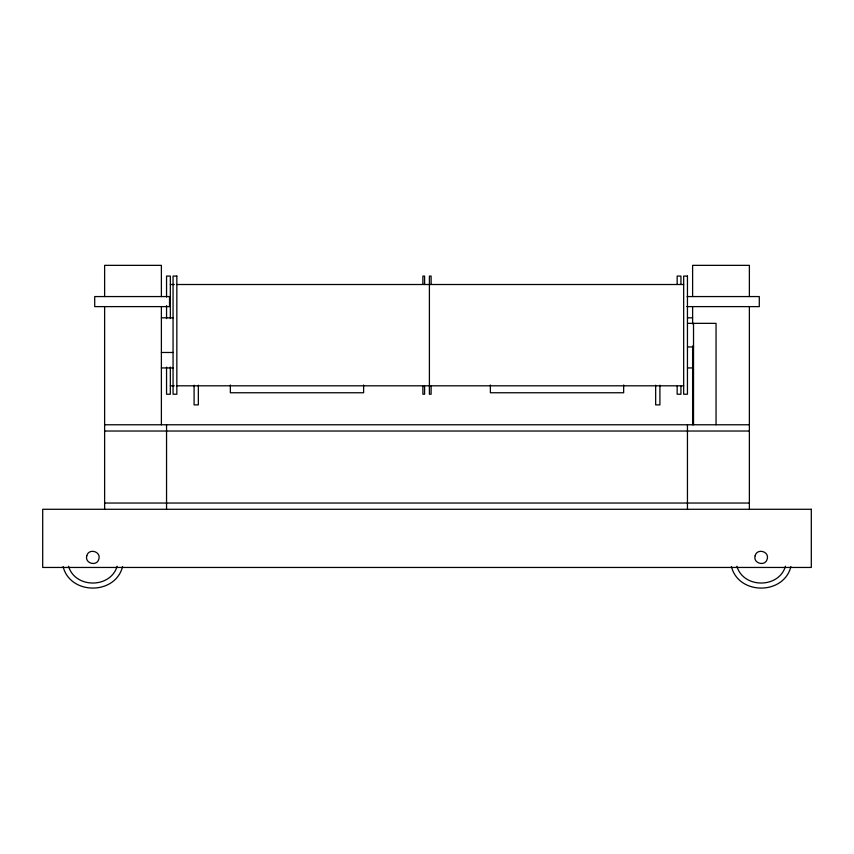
<?xml version="1.0" encoding="UTF-8"?>
<svg xmlns="http://www.w3.org/2000/svg" width="854" height="854" viewBox="0 0 854 854"><rect width="100%" height="100%" fill="white"/><g stroke="black" fill="none" stroke-linecap="round" stroke-linejoin="round"><path stroke-width="1.28" d="M117.126 566.234C110.614 588.619 75.045 588.619 68.533 566.234M122.57 566.565C115.471 595.238 70.188 595.238 63.089 566.565M785.466 566.234C778.955 588.619 743.386 588.619 736.874 566.234M790.911 566.565C783.812 595.238 738.529 595.238 731.43 566.565M170.33 284.51L174.323 284.51M176.842 284.51L683.67 284.51M687.086 296.562L759.291 296.562L759.291 306.618L686.787 306.618M161.385 317.837L173.063 317.837M687.427 317.837L692.615 317.837M687.449 323.346L716.047 323.346L716.047 424.769M687.449 346.959L693.619 346.959M161.385 352.478L173.063 352.478M161.385 367.935L173.159 367.935M687.385 367.935L692.615 367.935M170.33 385.805L174.323 385.805M176.842 385.805L683.67 385.805M104.626 424.769L749.374 424.769M104.626 431.024L749.374 431.024M104.626 503.038L749.374 503.038M749.374 296.562L749.374 265.348L692.615 265.348L692.615 296.562M749.374 306.618L749.374 509.283M693.523 323.346L693.523 424.769M692.615 306.618L692.615 323.869M692.615 345.966L692.615 424.769M687.449 424.769L687.449 509.283M680.937 283.998L680.937 276.077L677.158 276.077L677.158 283.998M680.937 386.318L680.937 394.228L677.158 394.228L677.158 386.318M659.907 385.197L659.907 404.881L655.659 404.881L655.659 385.197M623.655 384.994L623.655 392.755L490.377 392.755L490.377 384.994M431.11 283.998L431.11 276.077L429.402 276.077L429.402 283.998M431.11 386.318L431.11 394.228L429.402 394.228L429.402 386.318M429.402 284.51L429.402 385.805M424.598 283.998L424.598 276.077L422.89 276.077L422.89 283.998M424.598 386.318L424.598 394.228L422.89 394.228L422.89 386.318M363.623 384.994L363.623 392.755L230.345 392.755L230.345 384.994M198.341 385.197L198.341 404.881L194.093 404.881L194.093 385.197M170.33 318.574L170.33 276.077L166.551 276.077L166.551 297.053M170.33 367.039L170.33 394.228L166.551 394.228L166.551 367.145M166.551 305.615L166.551 318.574M166.551 424.769L166.551 509.283M161.385 296.562L161.385 265.348L104.626 265.348L104.626 296.562M161.385 306.618L161.385 424.769M104.626 306.618L104.626 509.283M86.798 555.783C84.429 563.459 97.078 566.842 98.861 559.018C101.231 551.342 88.581 547.958 86.798 555.783M755.139 555.783C752.769 563.459 765.419 566.842 767.202 559.018C769.571 551.342 756.922 547.958 755.139 555.783M176.842 276.077L173.063 276.077L173.063 394.228L176.842 394.228L176.842 276.077M687.449 276.077L683.67 276.077L683.67 394.228L687.449 394.228L687.449 276.077M169.54 296.562L94.709 296.562L94.709 306.618L169.54 306.618L169.54 296.562M811.3 509.283L42.7 509.283L42.7 567.451L811.3 567.451L811.3 509.283"/></g></svg>
